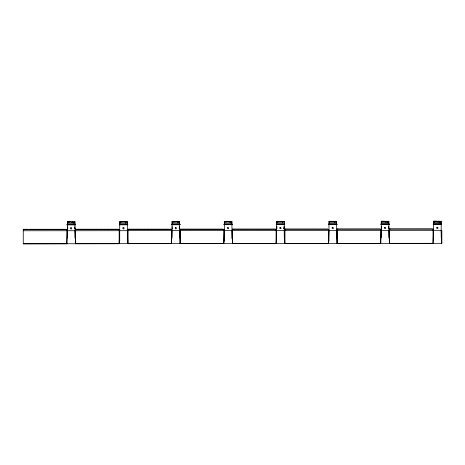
<?xml version="1.0" encoding="UTF-8"?>
<svg xmlns="http://www.w3.org/2000/svg" width="465" height="465" viewBox="0 0 465 465"><rect width="100%" height="100%" fill="white"/><g stroke="black" fill="none" stroke-linecap="round" stroke-linejoin="round"><path stroke-width="0.7" d="M67.396 229.675L66.164 229.675L66.164 229.239L65.484 229.239L65.484 229.675L64.798 229.675L64.798 229.239L64.118 229.239L64.118 229.675L63.438 229.675L63.438 229.239L62.758 229.239L62.758 229.675L62.078 229.675L62.078 229.239L61.392 229.239L61.392 229.675L60.712 229.675L60.712 229.239L60.032 229.239L60.032 229.675L59.351 229.675L59.351 229.239L58.671 229.239L58.671 229.675L57.991 229.675L57.991 229.239L57.305 229.239L57.305 229.675L56.625 229.675L56.625 229.239L55.945 229.239L55.945 229.675L55.265 229.675L55.265 229.239L54.585 229.239L54.585 229.675L53.899 229.675L53.899 229.239L53.219 229.239L53.219 229.675L52.539 229.675L52.539 229.239L51.859 229.239L51.859 229.675L51.179 229.675L51.179 229.239L50.499 229.239L50.499 229.675L49.813 229.675L49.813 229.239L49.133 229.239L49.133 229.675L48.453 229.675L48.453 229.239L47.773 229.239L47.773 229.675L47.093 229.675L47.093 229.239L46.407 229.239L46.407 229.675L45.727 229.675L45.727 229.239L45.047 229.239L45.047 229.675L44.367 229.675L44.367 229.239L43.687 229.239L43.687 229.675L43.001 229.675L43.001 229.239L42.321 229.239L42.321 229.675L41.641 229.675L41.641 229.239L40.961 229.239L40.961 229.675L40.281 229.675L40.281 229.239L39.595 229.239L39.595 229.675L38.915 229.675L38.915 229.239L38.235 229.239L38.235 229.675L37.555 229.675L37.555 229.239L36.875 229.239L36.875 229.675L36.194 229.675L36.194 229.239L35.509 229.239L35.509 229.675L34.829 229.675L34.829 229.239L34.148 229.239L34.148 229.675L33.468 229.675L33.468 229.239L32.788 229.239L32.788 229.675L32.102 229.675L32.102 229.239L31.422 229.239L31.422 229.675L30.742 229.675L30.742 229.239L30.062 229.239L30.062 229.675L29.382 229.675L29.382 229.239L28.016 229.675L28.016 229.239L27.336 229.239L27.336 229.675L26.656 229.675L26.656 229.239L25.976 229.239L25.976 229.675L25.296 229.675L25.296 229.239L24.61 229.239L24.61 229.675L23.93 229.675L23.93 229.239L23.25 229.239L23.25 243.84L66.844 243.776L67.396 230.762M23.25 243.776L119.156 243.712L119.708 230.698M75.562 243.712L171.469 243.648L172.021 230.634M179.635 230.634L180.188 243.648L223.781 243.584L224.333 230.57M127.875 243.648L276.094 243.52L276.646 230.506M232.5 243.52L328.406 243.457L328.958 230.442M336.573 230.442L337.125 243.457L380.719 243.393L381.271 230.378M388.885 230.378L389.438 243.393L433.031 243.329L433.583 230.315M436.682 221.16L438.106 221.596M332.057 221.288L332.8 221.288L332.8 221.724L333.481 221.724L333.481 221.288M333.422 221.288L334.161 221.288M334.783 221.288L335.521 221.288L335.521 221.724M384.369 221.224L385.793 221.66M387.095 221.224L388.885 221.66M281.11 221.352L282.534 221.788M175.119 221.48L175.863 221.48L175.863 221.915L176.543 221.915L176.543 221.48M176.485 221.48L177.909 221.915M177.845 221.48L178.583 221.48M228.797 221.416L229.536 221.416L229.536 221.852M124.172 221.543L124.911 221.543L124.911 221.979M70.494 221.607L71.918 222.043M381.271 221.66L381.707 221.66M384.433 221.66L383.689 221.66L383.689 221.224M387.159 221.66L385.735 221.224L385.735 222.241M433.583 221.596L434.019 221.596M438.728 221.596L439.472 221.596M441.198 221.596L439.408 221.16L439.472 222.683M328.958 221.724L329.394 221.724M334.103 221.724L334.847 221.724M335.463 221.724L336.573 221.724M224.333 221.852L224.769 221.852M229.478 221.852L230.222 221.852M230.838 221.852L231.948 221.852M276.646 221.788L277.082 221.788M284.26 221.788L282.47 221.352L282.534 222.875M172.021 221.915L172.457 221.915M178.525 221.915L179.635 221.915M67.396 222.043L67.832 222.043M72.54 222.043L73.284 222.043M75.01 222.043L73.22 221.607L73.284 223.136M119.708 221.979L120.144 221.979M124.853 221.979L125.597 221.979M126.213 221.979L127.323 221.979M381.271 222.747L388.885 222.747M433.583 222.683L441.198 222.683M328.958 222.811L336.573 222.811M224.333 222.944L231.948 222.944M276.646 222.875L284.26 222.875M172.021 223.008L179.635 223.008M67.396 223.136L75.01 223.136M119.708 223.072L127.323 223.072M381.271 226.67L381.707 226.67M388.449 226.67L388.885 226.67M276.646 226.798L277.082 226.798M283.824 226.798L284.26 226.798M172.021 226.932L172.457 226.932M179.199 226.932L179.635 226.932M67.396 227.06L67.832 227.06M74.574 227.06L75.01 227.06M381.271 227.647L381.707 227.647M388.449 227.629L388.885 227.629M276.646 227.78L277.082 227.78M283.824 227.757L284.26 227.757M388.449 227.751L388.885 227.751M283.824 227.879L284.26 227.879M172.021 227.908L172.457 227.908M179.199 227.885L179.635 227.885M67.396 228.036L67.832 228.036M74.574 228.013L75.01 228.013M179.199 228.007L179.635 228.007M74.574 228.135L75.01 228.135M388.449 228.112L388.885 228.112M283.824 228.245L284.26 228.245M381.271 228.199L381.707 228.199M388.449 228.181L388.885 228.181M276.646 228.327L277.082 228.327M283.824 228.309L284.26 228.309M388.449 228.303L388.885 228.303M172.021 228.455L172.457 228.455M179.199 228.437L179.635 228.437M283.824 228.431L284.26 228.431M74.574 228.501L75.01 228.501M179.199 228.559L179.635 228.559M67.396 228.582L67.832 228.582M74.574 228.565L75.01 228.565M74.574 228.687L75.01 228.687M389.438 229.007L390.798 229.222L390.798 228.786L391.483 228.786L391.483 229.222L392.164 229.222L392.164 228.786L392.844 228.786L392.844 229.222L393.524 229.222L393.524 228.786L394.204 228.786L394.204 229.222L394.89 229.222L394.89 228.786L395.57 228.786L395.57 229.222L396.25 229.222L396.25 228.786L396.93 228.786L396.93 229.222L397.61 229.222L397.61 228.786L398.29 228.786L398.29 229.222L398.976 229.222L398.976 228.786L399.656 228.786L399.656 229.222L400.336 229.222L400.336 228.786L401.016 228.786L401.016 229.222L401.696 229.222L401.696 228.786L402.382 228.786L402.382 229.222L403.062 229.222L403.062 228.786L403.742 228.786L403.742 229.222L404.422 229.222L404.422 228.786L405.102 228.786L405.102 229.222L405.782 229.222L405.782 228.786L406.468 228.786L406.468 229.222L407.148 229.222L407.148 228.786L407.828 228.786L407.828 229.222L408.508 229.222L408.508 228.786L409.188 228.786L409.188 229.222L409.874 229.222L409.874 228.786L410.554 228.786L410.554 229.222L411.234 229.222L411.234 228.786L411.914 228.786L411.914 229.222L412.595 229.222L412.595 228.786L413.28 228.786L413.28 229.222L413.96 229.222L413.96 228.786L414.641 228.786L414.641 229.222L415.321 229.222L415.321 228.786L416.001 228.786L416.001 229.222L416.687 229.222L416.687 228.786L417.367 228.786L417.367 229.222L418.047 229.222L418.047 228.786L418.727 228.786L418.727 229.222L419.407 229.222L419.407 228.786L420.087 228.786L420.087 229.222L420.773 229.222L420.773 228.786L421.453 228.786L421.453 229.222L422.133 229.222L422.133 228.786L422.813 228.786L422.813 229.222L423.493 229.222L423.493 228.786L424.179 228.786L424.179 229.222L424.859 229.222L424.859 228.786L425.539 228.786L425.539 229.222L426.219 229.222L426.219 228.786L426.899 228.786L426.899 229.222L427.579 229.222L427.579 228.786L428.265 228.786L428.265 229.222L428.945 229.222L428.945 228.786L429.625 228.786L429.625 229.222L430.305 229.222L430.305 228.786L430.985 228.786L430.985 229.222L431.671 229.222L431.671 228.786L432.351 228.786L432.351 229.222L433.583 229.222M337.125 229.071L338.485 229.286L338.485 228.85L339.171 228.85L339.171 229.286L339.851 229.286L339.851 228.85L340.531 228.85L340.531 229.286L341.211 229.286L341.211 228.85L341.891 228.85L341.891 229.286L342.577 229.286L342.577 228.85L343.257 228.85L343.257 229.286L343.937 229.286L343.937 228.85L344.617 228.85L344.617 229.286L345.297 229.286L345.297 228.85L345.977 228.85L345.977 229.286L346.663 229.286L346.663 228.85L347.343 228.85L347.343 229.286L348.023 229.286L348.023 228.85L348.704 228.85L348.704 229.286L349.384 229.286L349.384 228.85L350.069 228.85L350.069 229.286L350.75 229.286L350.75 228.85L351.43 228.85L351.43 229.286L352.11 229.286L352.11 228.85L352.79 228.85L352.79 229.286L353.47 229.286L353.47 228.85L354.156 228.85L354.156 229.286L354.836 229.286L354.836 228.85L355.516 228.85L355.516 229.286L356.196 229.286L356.196 228.85L356.876 228.85L356.876 229.286L357.562 229.286L357.562 228.85L358.242 228.85L358.242 229.286L358.922 229.286L358.922 228.85L359.602 228.85L359.602 229.286L360.282 229.286L360.282 228.85L360.968 228.85L360.968 229.286L361.648 229.286L361.648 228.85L362.328 228.85L362.328 229.286L363.008 229.286L363.008 228.85L363.688 228.85L363.688 229.286L364.374 229.286L364.374 228.85L365.054 228.85L365.054 229.286L365.734 229.286L365.734 228.85L366.414 228.85L366.414 229.286L367.094 229.286L367.094 228.85L367.774 228.85L367.774 229.286L368.46 229.286L368.46 228.85L369.14 228.85L369.14 229.286L369.82 229.286L369.82 228.85L370.5 228.85L370.5 229.286L371.18 229.286L371.18 228.85L371.866 228.85L371.866 229.286L372.546 229.286L372.546 228.85L373.226 228.85L373.226 229.286L373.906 229.286L373.906 228.85L374.587 228.85L374.587 229.286L375.267 229.286L375.267 228.85L375.952 228.85L375.952 229.286L376.633 229.286L376.633 228.85L377.313 228.85L377.313 229.286L377.993 229.286L377.993 228.85L378.673 228.85L378.673 229.286L379.359 229.286L379.359 228.85L380.039 228.85L380.039 229.286L381.271 229.286M232.5 229.199L233.86 229.414L233.86 228.978L234.546 228.978L234.546 229.414L235.226 229.414L235.226 228.978L235.906 228.978L235.906 229.414L236.586 229.414L236.586 228.978L237.266 228.978L237.266 229.414L237.952 229.414L237.952 228.978L238.632 228.978L238.632 229.414L239.312 229.414L239.312 228.978L239.992 228.978L239.992 229.414L240.672 229.414L240.672 228.978L241.352 228.978L241.352 229.414L242.038 229.414L242.038 228.978L242.718 228.978L242.718 229.414L243.398 229.414L243.398 228.978L244.079 228.978L244.079 229.414L244.759 229.414L244.759 228.978L245.444 228.978L245.444 229.414L246.125 229.414L246.125 228.978L246.805 228.978L246.805 229.414L247.485 229.414L247.485 228.978L248.165 228.978L248.165 229.414L248.851 229.414L248.851 228.978L249.531 228.978L249.531 229.414L250.211 229.414L250.211 228.978L250.891 228.978L250.891 229.414L251.571 229.414L251.571 228.978L252.251 228.978L252.251 229.414L252.937 229.414L252.937 228.978L253.617 228.978L253.617 229.414L254.297 229.414L254.297 228.978L254.977 228.978L254.977 229.414L255.657 229.414L255.657 228.978L256.343 228.978L256.343 229.414L257.023 229.414L257.023 228.978L257.703 228.978L257.703 229.414L258.383 229.414L258.383 228.978L259.063 228.978L259.063 229.414L259.749 229.414L259.749 228.978L260.429 228.978L260.429 229.414L261.109 229.414L261.109 228.978L261.789 228.978L261.789 229.414L262.469 229.414L262.469 228.978L263.149 228.978L263.149 229.414L263.835 229.414L263.835 228.978L264.515 228.978L264.515 229.414L265.195 229.414L265.195 228.978L265.875 228.978L265.875 229.414L266.555 229.414L266.555 228.978L267.241 228.978L267.241 229.414L267.921 229.414L267.921 228.978L268.601 228.978L268.601 229.414L269.281 229.414L269.281 228.978L269.962 228.978L269.962 229.414L270.642 229.414L270.642 228.978L271.328 228.978L271.328 229.414L272.008 229.414L272.008 228.978L272.688 228.978L272.688 229.414L273.368 229.414L273.368 228.978L274.048 228.978L274.048 229.414L274.734 229.414L274.734 228.978L275.414 228.978L275.414 229.414L276.646 229.414M284.812 229.135L286.173 229.35L286.173 228.914L286.858 228.914L286.858 229.35L287.539 229.35L287.539 228.914L288.219 228.914L288.219 229.35L288.899 229.35L288.899 228.914L289.579 228.914L289.579 229.35L290.265 229.35L290.265 228.914L290.945 228.914L290.945 229.35L291.625 229.35L291.625 228.914L292.305 228.914L292.305 229.35L292.985 229.35L292.985 228.914L293.665 228.914L293.665 229.35L294.351 229.35L294.351 228.914L295.031 228.914L295.031 229.35L295.711 229.35L295.711 228.914L296.391 228.914L296.391 229.35L297.071 229.35L297.071 228.914L297.757 228.914L297.757 229.35L298.437 229.35L298.437 228.914L299.117 228.914L299.117 229.35L299.797 229.35L299.797 228.914L300.477 228.914L300.477 229.35L301.157 229.35L301.157 228.914L301.843 228.914L301.843 229.35L302.523 229.35L302.523 228.914L303.203 228.914L303.203 229.35L303.883 229.35L303.883 228.914L304.563 228.914L304.563 229.35L305.249 229.35L305.249 228.914L305.929 228.914L305.929 229.35L306.609 229.35L306.609 228.914L307.289 228.914L307.289 229.35L307.97 229.35L307.97 228.914L308.655 228.914L308.655 229.35L309.335 229.35L309.335 228.914L310.016 228.914L310.016 229.35L310.696 229.35L310.696 228.914L311.376 228.914L311.376 229.35L312.062 229.35L312.062 228.914L312.742 228.914L312.742 229.35L313.422 229.35L313.422 228.914L314.102 228.914L314.102 229.35L314.782 229.35L314.782 228.914L315.462 228.914L315.462 229.35L316.148 229.35L316.148 228.914L316.828 228.914L316.828 229.35L317.508 229.35L317.508 228.914L318.188 228.914L318.188 229.35L318.868 229.35L318.868 228.914L319.554 228.914L319.554 229.35L320.234 229.35L320.234 228.914L320.914 228.914L320.914 229.35L321.594 229.35L321.594 228.914L322.274 228.914L322.274 229.35L322.954 229.35L322.954 228.914L323.64 228.914L323.64 229.35L324.32 229.35L324.32 228.914L325 228.914L325 229.35L325.68 229.35L325.68 228.914L326.36 228.914L326.36 229.35L327.046 229.35L327.046 228.914L327.726 228.914L327.726 229.35L328.958 229.35M180.188 229.262L181.548 229.483L181.548 229.047L182.233 229.047L182.233 229.483L182.914 229.483L182.914 229.047L183.594 229.047L183.594 229.483L184.274 229.483L184.274 229.047L184.954 229.047L184.954 229.483L185.64 229.483L185.64 229.047L186.32 229.047L186.32 229.483L187 229.483L187 229.047L187.68 229.047L187.68 229.483L188.36 229.483L188.36 229.047L189.04 229.047L189.04 229.483L189.726 229.483L189.726 229.047L190.406 229.047L190.406 229.483L191.086 229.483L191.086 229.047L191.766 229.047L191.766 229.483L192.446 229.483L192.446 229.047L193.132 229.047L193.132 229.483L193.812 229.483L193.812 229.047L194.492 229.047L194.492 229.483L195.172 229.483L195.172 229.047L195.852 229.047L195.852 229.483L196.538 229.483L196.538 229.047L197.218 229.047L197.218 229.483L197.898 229.483L197.898 229.047L198.578 229.047L198.578 229.483L199.258 229.483L199.258 229.047L199.938 229.047L199.938 229.483L200.624 229.483L200.624 229.047L201.304 229.047L201.304 229.483L201.984 229.483L201.984 229.047L202.664 229.047L202.664 229.483L203.345 229.483L203.345 229.047L204.03 229.047L204.03 229.483L204.71 229.483L204.71 229.047L205.391 229.047L205.391 229.483L206.071 229.483L206.071 229.047L206.751 229.047L206.751 229.483L207.437 229.483L207.437 229.047L208.117 229.047L208.117 229.483L208.797 229.483L208.797 229.047L209.477 229.047L209.477 229.483L210.157 229.483L210.157 229.047L210.837 229.047L210.837 229.483L211.523 229.483L211.523 229.047L212.203 229.047L212.203 229.483L212.883 229.483L212.883 229.047L213.563 229.047L213.563 229.483L214.243 229.483L214.243 229.047L214.929 229.047L214.929 229.483L215.609 229.483L215.609 229.047L216.289 229.047L216.289 229.483L216.969 229.483L216.969 229.047L217.649 229.047L217.649 229.483L218.335 229.483L218.335 229.047L219.015 229.047L219.015 229.483L219.695 229.483L219.695 229.047L220.375 229.047L220.375 229.483L221.055 229.483L221.055 229.047L221.735 229.047L221.735 229.483L222.421 229.483L222.421 229.047L223.101 229.047L223.101 229.483L224.333 229.483M75.562 229.39L76.923 229.611L76.923 229.175L77.609 229.175L77.609 229.611L78.289 229.611L78.289 229.175L78.969 229.175L78.969 229.611L79.649 229.611L79.649 229.175L80.329 229.175L80.329 229.611L81.009 229.611L81.009 229.175L81.695 229.175L81.695 229.611L82.375 229.611L82.375 229.175L83.055 229.175L83.055 229.611L83.735 229.611L83.735 229.175L84.415 229.175L84.415 229.611L85.101 229.611L85.101 229.175L85.781 229.175L85.781 229.611L86.461 229.611L86.461 229.175L87.141 229.175L87.141 229.611L87.821 229.611L87.821 229.175L88.507 229.175L88.507 229.611L89.187 229.611L89.187 229.175L89.867 229.175L89.867 229.611L90.547 229.611L90.547 229.175L91.227 229.175L91.227 229.611L91.907 229.611L91.907 229.175L92.593 229.175L92.593 229.611L93.273 229.611L93.273 229.175L93.953 229.175L93.953 229.611L94.633 229.611L94.633 229.175L95.313 229.175L95.313 229.611L95.999 229.611L95.999 229.175L96.679 229.175L96.679 229.611L97.359 229.611L97.359 229.175L98.039 229.175L98.039 229.611L98.72 229.611L98.72 229.175L99.405 229.175L99.405 229.611L100.085 229.611L100.085 229.175L100.766 229.175L100.766 229.611L101.446 229.611L101.446 229.175L102.126 229.175L102.126 229.611L102.812 229.611L102.812 229.175L103.492 229.175L103.492 229.611L104.172 229.611L104.172 229.175L104.852 229.175L104.852 229.611L105.532 229.611L105.532 229.175L106.212 229.175L106.212 229.611L106.898 229.611L106.898 229.175L107.578 229.175L107.578 229.611L108.258 229.611L108.258 229.175L108.938 229.175L108.938 229.611L109.618 229.611L109.618 229.175L110.304 229.175L110.304 229.611L110.984 229.611L110.984 229.175L111.664 229.175L111.664 229.611L112.344 229.611L112.344 229.175L113.024 229.175L113.024 229.611L113.704 229.611L113.704 229.175L114.39 229.175L114.39 229.611L115.07 229.611L115.07 229.175L115.75 229.175L115.75 229.611L116.43 229.611L116.43 229.175L117.11 229.175L117.11 229.611L117.796 229.611L117.796 229.175L118.476 229.175L118.476 229.611L119.708 229.611M127.875 229.326L129.235 229.547L129.235 229.111L129.921 229.111L129.921 229.547L130.601 229.547L130.601 229.111L131.281 229.111L131.281 229.547L131.961 229.547L131.961 229.111L132.641 229.111L132.641 229.547L133.327 229.547L133.327 229.111L134.007 229.111L134.007 229.547L134.687 229.547L134.687 229.111L135.367 229.111L135.367 229.547L136.047 229.547L136.047 229.111L136.727 229.111L136.727 229.547L137.413 229.547L137.413 229.111L138.093 229.111L138.093 229.547L138.773 229.547L138.773 229.111L139.453 229.111L139.453 229.547L140.134 229.547L140.134 229.111L140.819 229.111L140.819 229.547L141.5 229.547L141.5 229.111L142.18 229.111L142.18 229.547L142.86 229.547L142.86 229.111L143.54 229.111L143.54 229.547L144.226 229.547L144.226 229.111L144.906 229.111L144.906 229.547L145.586 229.547L145.586 229.111L146.266 229.111L146.266 229.547L146.946 229.547L146.946 229.111L147.626 229.111L147.626 229.547L148.312 229.547L148.312 229.111L148.992 229.111L148.992 229.547L149.672 229.547L149.672 229.111L150.352 229.111L150.352 229.547L151.032 229.547L151.032 229.111L151.718 229.111L151.718 229.547L152.398 229.547L152.398 229.111L153.078 229.111L153.078 229.547L153.758 229.547L153.758 229.111L154.438 229.111L154.438 229.547L155.124 229.547L155.124 229.111L155.804 229.111L155.804 229.547L156.484 229.547L156.484 229.111L157.164 229.111L157.164 229.547L157.844 229.547L157.844 229.111L158.524 229.111L158.524 229.547L159.21 229.547L159.21 229.111L159.89 229.111L159.89 229.547L160.57 229.547L160.57 229.111L161.25 229.111L161.25 229.547L161.93 229.547L161.93 229.111L162.616 229.111L162.616 229.547L163.296 229.547L163.296 229.111L163.976 229.111L163.976 229.547L164.656 229.547L164.656 229.111L165.337 229.111L165.337 229.547L166.022 229.547L166.022 229.111L166.703 229.111L166.703 229.547L167.383 229.547L167.383 229.111L168.063 229.111L168.063 229.547L168.743 229.547L168.743 229.111L169.423 229.111L169.423 229.547L170.109 229.547L170.109 229.111L170.789 229.111L170.789 229.547L172.021 229.547M337.125 230.378L441.744 230.315L441.75 243.329L389.438 243.329M284.812 230.442L337.119 230.442L337.125 243.457L337.125 228.85L337.805 228.85L337.805 229.286M180.188 230.57L284.807 230.506L284.812 243.52L284.26 230.506M127.875 230.634L180.182 230.634L180.188 243.648L180.188 229.047L180.868 229.047L180.868 229.483M23.25 230.762L127.869 230.698L127.875 243.712L127.323 230.698M284.812 243.457L394.14 243.393M23.25 229.454L23.93 229.675M441.198 230.315L441.75 243.329L441.75 230.251M231.948 230.57L232.5 243.584L232.5 228.978L233.18 228.978L233.18 229.414M75.01 230.762L75.562 243.776L75.562 229.175L76.243 229.175L76.243 229.611M389.432 230.378L389.438 243.393L389.438 228.786L390.118 228.786L390.118 229.222M232.494 230.57L232.5 243.584M75.557 230.762L75.562 243.776M441.419 224.101L441.419 223.775L433.363 223.775L433.363 224.101M441.198 223.775L441.198 221.16L440.762 221.16L440.762 222.177M441.198 224.426L441.198 237.545M438.786 221.596L438.786 221.16L438.047 221.16L438.047 222.177M436.745 221.16L436.745 221.596L436.001 221.596L436.001 221.16M436.065 221.596L436.065 221.16L435.316 221.16L435.316 221.596M435.38 221.16L435.38 221.596L434.641 221.596L434.641 221.16M434.699 221.596L434.699 221.16L433.583 221.16L433.583 223.775M434.019 221.16L434.019 222.683M433.583 224.426L433.583 240.434M433.031 229.222L433.031 243.329M389.106 224.165L389.106 223.839L381.05 223.839L381.05 224.165M388.885 223.839L388.885 221.224L388.449 221.224L388.449 222.241M388.885 224.49L388.885 237.609M387.159 221.224L387.159 222.747M384.433 221.224L384.369 221.66M383.753 221.66L383.753 221.224L383.003 221.224L383.003 221.66M383.067 221.224L383.067 221.66L382.329 221.66L382.329 221.224M382.387 221.66L382.387 221.224L381.271 221.224L381.271 223.839M381.707 221.224L381.707 222.747M381.271 224.49L381.271 237.609M380.719 229.286L380.719 243.393M336.794 224.229L336.794 223.903L328.738 223.903L328.738 224.229M336.573 223.903L336.573 221.288L336.137 221.288L336.137 221.724M336.573 224.554L336.573 238.394M334.847 221.288L334.847 222.811M334.103 221.288L334.161 221.724M332.12 221.288L332.12 221.724L331.376 221.724L331.376 221.288M331.44 221.724L331.44 221.288L330.691 221.288L330.691 221.724M330.755 221.288L330.755 221.724L330.016 221.724L330.016 221.288M330.074 221.724L330.074 221.288L328.958 221.288L328.958 223.903M329.394 221.288L329.394 222.811M328.958 224.554L328.958 241.289M328.406 229.35L328.406 243.457M285.493 229.35L285.493 228.914L284.812 228.914L284.812 243.52M284.481 224.293L284.481 223.967L276.425 223.967L276.425 224.293M284.26 223.967L284.26 221.352L283.824 221.352L283.824 221.788M284.26 224.618L284.26 237.737M281.168 221.352L281.168 221.788L280.424 221.788L280.488 221.352L279.064 221.788L279.064 221.352M279.128 221.788L279.128 221.352L278.378 221.352L278.378 221.788M278.442 221.352L278.442 221.788L277.704 221.788L277.704 221.352M277.762 221.788L277.762 221.352L276.646 221.352L276.646 223.967M277.082 221.352L277.082 222.875M276.646 224.618L276.646 237.737M276.094 229.414L276.094 243.52M232.169 224.357L232.169 224.031L224.113 224.031L224.113 224.357M231.948 224.031L231.948 221.416L231.512 221.416L231.512 221.852M231.948 224.688L231.948 238.522M230.896 221.852L230.896 221.416L230.158 221.416L230.222 222.944M228.856 221.416L228.856 221.852L228.112 221.852L228.112 221.416L226.751 221.852L226.751 221.416M226.815 221.852L226.815 221.416L226.066 221.416L226.066 221.852M226.13 221.416L226.13 221.852L225.391 221.852L225.391 221.416M225.449 221.852L225.449 221.416L224.333 221.416L224.333 224.031M224.769 221.416L224.769 222.944M224.333 224.688L224.333 241.416M223.781 229.483L223.781 243.584M179.856 224.421L179.856 224.095L171.8 224.095L171.8 224.421M179.635 224.095L179.635 221.48L179.199 221.48L179.199 221.915M179.635 224.752L179.635 237.865M178.525 221.48L178.583 221.915M177.909 221.48L177.909 223.008M175.183 221.48L175.183 221.915L174.439 221.915L174.439 221.48M174.503 221.915L174.503 221.48L173.753 221.48L173.753 221.915M173.817 221.48L173.817 221.915L173.079 221.915L173.079 221.48M173.137 221.915L173.137 221.48L172.021 221.48L172.021 224.095M172.457 221.48L172.457 223.008M172.021 224.752L172.021 237.865M171.469 229.547L171.469 243.648M128.555 229.547L128.555 229.111L127.875 229.111L127.875 243.712M127.544 224.485L127.544 224.159L119.488 224.159L119.488 224.485M127.323 224.159L127.323 221.543L126.887 221.543L126.887 221.979M127.323 224.816L127.323 238.65M126.271 221.979L126.271 221.543L125.533 221.543L125.597 223.072M124.231 221.543L124.231 221.979L123.487 221.979L123.487 221.543L122.126 221.979L122.126 221.543M122.19 221.979L122.19 221.543L121.441 221.543L121.441 221.979M121.505 221.543L121.505 221.979L120.766 221.979L120.766 221.543M120.824 221.979L120.824 221.543L119.708 221.543L119.708 224.159M120.144 221.543L120.144 223.072M119.708 224.816L119.708 240.818M119.156 229.611L119.156 243.712M75.231 224.549L75.231 224.223L67.175 224.223L67.175 224.549M75.01 224.223L75.01 221.607L74.574 221.607L74.574 222.625M75.01 224.88L75.01 237.993M72.598 222.043L72.598 221.607L71.86 221.607L71.86 222.625M70.558 221.607L70.558 222.043L69.814 222.043L69.814 221.607M69.878 222.043L69.878 221.607L69.128 221.607L69.128 222.043M69.192 221.607L69.192 222.043L68.454 222.043L68.454 221.607M68.512 222.043L68.512 221.607L67.396 221.607L67.396 224.223M67.832 221.607L67.832 223.136M67.396 224.88L67.396 237.993M66.844 229.675L66.844 243.776M70.68 227.856L70.639 228.908L71.767 228.908L71.569 227.652L70.68 227.856M122.993 227.792L122.952 228.844L124.079 228.844L123.882 227.588L122.993 227.792M175.305 227.728L175.264 228.78L176.392 228.78L176.194 227.525L175.305 227.728M227.618 227.664L227.577 228.716L228.704 228.716L228.507 227.461L227.618 227.664M279.93 227.6L279.889 228.652L281.017 228.652L280.819 227.397L279.93 227.6M332.243 227.536L332.202 228.588L333.329 228.588L333.132 227.333L332.243 227.536M384.555 227.472L384.514 228.524L385.642 228.524L385.444 227.269L384.555 227.472M436.868 227.408L436.827 228.46L437.954 228.46L437.757 227.205L436.868 227.408M441.634 224.101L433.148 224.101L433.148 224.426L441.634 224.426L441.634 224.101M389.321 224.165L380.835 224.165L380.835 224.49L389.321 224.49L389.321 224.165M284.696 224.293L276.21 224.293L276.21 224.618L284.696 224.618L284.696 224.293M337.009 224.229L328.523 224.229L328.523 224.554L337.009 224.554L337.009 224.229M232.384 224.357L223.898 224.357L223.898 224.688L232.384 224.688L232.384 224.357M127.759 224.485L119.273 224.485L119.273 224.816L127.759 224.816L127.759 224.485M180.071 224.421L171.585 224.421L171.585 224.752L180.071 224.752L180.071 224.421M75.446 224.549L66.96 224.549L66.96 224.88L75.446 224.88L75.446 224.549"/></g></svg>
